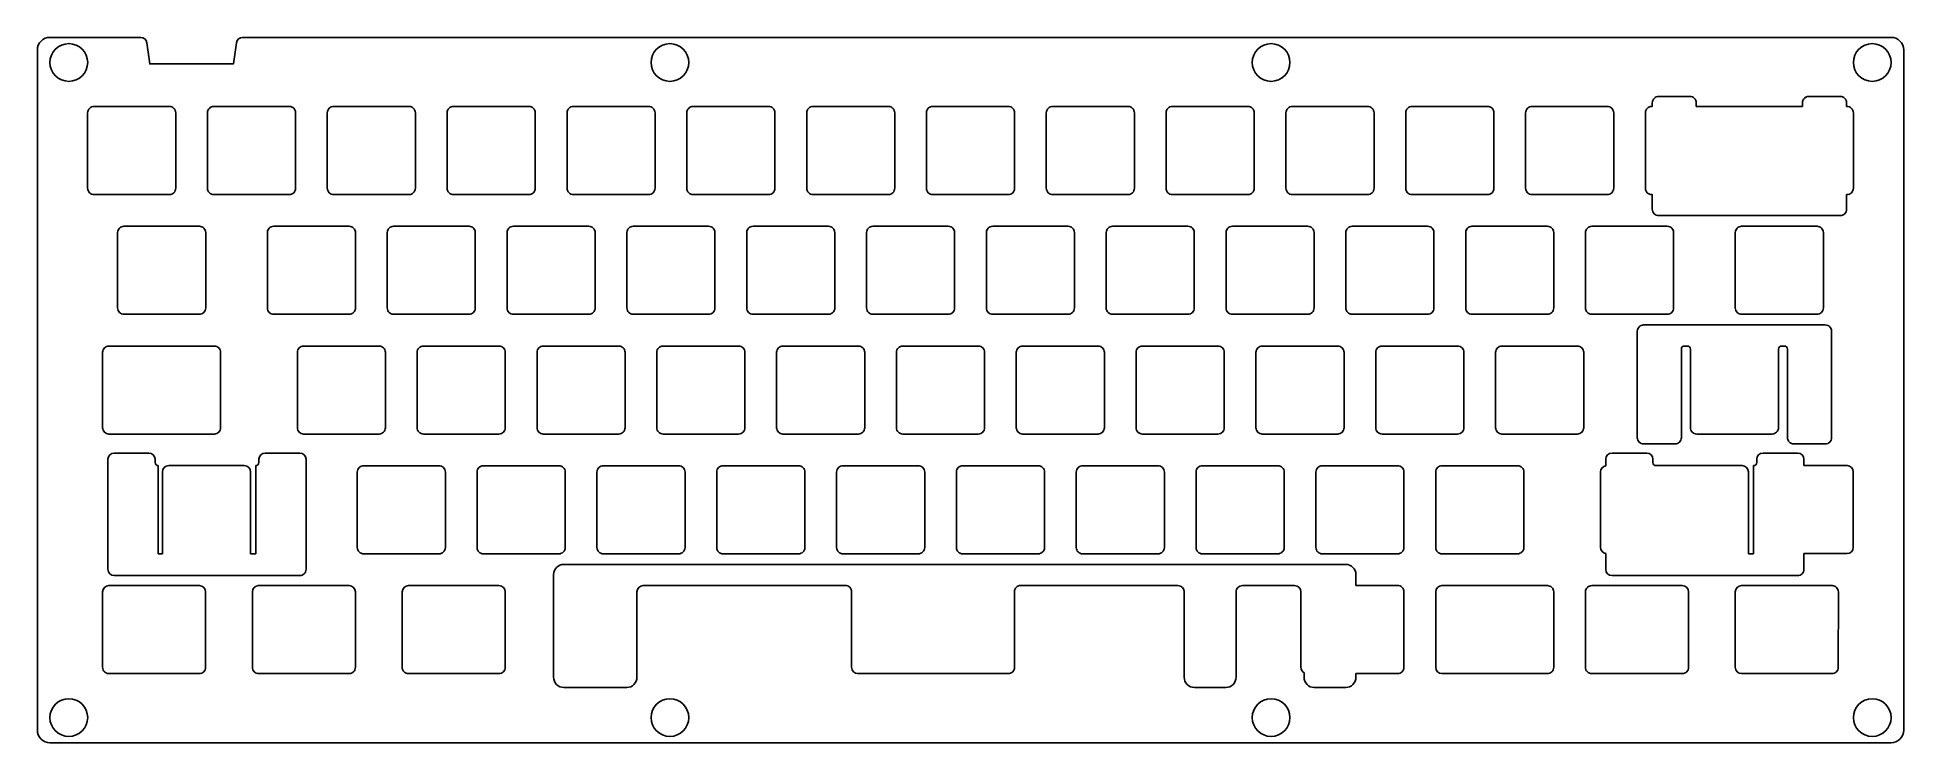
# Model space of a CAD drawing. Header units: millimetres. Extents: x -45 to 251, y 1 to 113.
import ezdxf

# ---------------------------------------------------------------- set-up
doc = ezdxf.new("R2010")
doc.units = ezdxf.units.MM
doc.layers.get('0').update_dxf_attribs({"linetype": 'CONTINUOUS'})

msp = doc.modelspace()

# ---------------------------------------------------------------- linework, layer by layer
for p, q in [((-34.25, 28.85), (-34.25, 46.35)), ((-34.25, 46.35), (-34.25, 46.35)), ((-33.25, 47.35), (-33.25, 47.35)), ((-33.25, 47.35), (-27.75, 47.35)), ((-27.75, 47.35), (-27.75, 47.35)), ((-26.75, 46.35), (-26.75, 46.35)), ((-26.75, 46.35), (-26.75, 45.85)), ((-26.75, 45.85), (-26.75, 45.85)), ((-26.25, 45.35), (-26.25, 31.34)), ((-24.58, 45.35), (-12.57, 45.34)), ((-10.75, 45.35), (-10.75, 31.34)), ((-10.25, 45.85), (-10.25, 46.35)), ((-10.25, 46.35), (-10.25, 46.35)), ((-10.25, 45.85), (-10.25, 45.85)), ((-9.25, 47.35), (-9.25, 47.35)), ((-9.25, 47.35), (-3.75, 47.35)), ((-3.75, 47.35), (-3.75, 47.35)), ((-2.75, 46.35), (-2.75, 46.35)), ((-2.75, 46.35), (-2.75, 28.85)), ((203.87, 45.33), (203.87, 46.35)), ((203.87, 46.35), (203.87, 46.35)), ((204.87, 47.35), (204.87, 47.35)), ((204.87, 47.35), (210.37, 47.35)), ((210.37, 47.35), (210.37, 47.35)), ((211.37, 46.35), (211.37, 46.35)), ((211.37, 46.35), (211.37, 45.85)), ((211.37, 45.85), (211.37, 45.85)), ((211.87, 45.35), (211.87, 45.35)), ((225.55, 45.34), (211.87, 45.35)), ((227.37, 45.35), (227.37, 31.34)), ((227.87, 45.85), (227.87, 46.35)), ((227.87, 46.35), (227.87, 46.35)), ((227.87, 45.85), (227.87, 45.85)), ((228.87, 47.35), (228.87, 47.35)), ((228.87, 47.35), (234.37, 47.35)), ((234.37, 47.35), (234.37, 47.35)), ((235.37, 46.35), (235.37, 46.35)), ((235.37, 46.35), (235.37, 45.35)), ((235.37, 45.35), (242.22, 45.35)), ((-25.58, 31.34), (-25.58, 44.35)), ((-11.58, 44.34), (-11.58, 31.34)), ((203.03, 44.35), (203.03, 32.35)), ((226.55, 31.34), (226.55, 44.34)), ((243.22, 44.35), (243.22, 32.35)), ((-25.58, 31.34), (-26.25, 31.34)), ((-10.75, 31.34), (-11.58, 31.34)), ((203.87, 28.85), (203.87, 31.36)), ((227.37, 31.34), (226.55, 31.34)), ((235.37, 31.35), (242.22, 31.35)), ((235.37, 31.35), (235.37, 28.85)), ((-34.25, 28.85), (-34.25, 28.85)), ((-33.25, 27.85), (-33.25, 27.85)), ((-3.75, 27.85), (-33.25, 27.85)), ((-2.75, 28.85), (-2.75, 28.85)), ((203.87, 28.85), (203.87, 28.85)), ((204.87, 27.85), (204.87, 27.85)), ((234.37, 27.85), (204.87, 27.85)), ((235.37, 28.85), (235.37, 28.85)), ((12.53, 13.27), (12.53, 25.27)), ((13.52, 26.27), (27.91, 26.27)), ((28.91, 13.27), (28.91, 25.27)), ((13.53, 12.27), (27.91, 12.27)), ((28.91, 13.27), (28.91, 13.27))]:
    msp.add_line(p, q)
for points in [[(-43.47, 1.27), (249.22, 1.27, 0.414214), (251.23, 3.27), (251.23, 111.47, 0.414214), (249.22, 113.47), (-12.84, 113.47, 0.373387), (-13.83, 112.62), (-14.31, 109.25), (-27.59, 109.25), (-28.07, 112.62, 0.373387), (-29.06, 113.47), (-43.47, 113.47, 0.414214), (-45.47, 111.47), (-45.47, 3.27, 0.414214)], [(212.26, 85.12), (226.7, 85.12), (241.14, 85.12, 0.414214), (242.14, 86.12), (242.14, 88.47), (242.23, 88.47, 0.414214), (243.23, 89.47), (243.23, 101.47, 0.414214), (242.23, 102.47), (242.14, 102.47), (242.14, 103.06, 0.414214), (241.14, 104.06), (236.14, 104.06, 0.414214), (235.14, 103.06), (235.14, 102.47), (218.26, 102.47), (218.26, 103.06, 0.414214), (217.26, 104.06), (212.26, 104.06, 0.414214), (211.26, 103.06), (211.26, 102.47), (211.18, 102.47, 0.414214), (210.18, 101.47), (210.18, 89.47, 0.414214), (211.18, 88.47), (211.26, 88.47), (211.26, 86.12, 0.414214)], [(-37.48, 101.47, -0.414214), (-36.48, 102.47), (-24.47, 102.47, -0.414214), (-23.47, 101.47), (-23.47, 89.47, -0.414214), (-24.47, 88.47), (-36.48, 88.47, -0.414214), (-37.48, 89.47)], [(-4.42, 101.47), (-4.42, 89.47, -0.414214), (-5.43, 88.47), (-17.42, 88.47, -0.414214), (-18.42, 89.47), (-18.42, 101.47, -0.414214), (-17.42, 102.47), (-5.43, 102.47, -0.414214)], [(14.62, 101.47), (14.62, 89.47, -0.414214), (13.63, 88.47), (1.63, 88.47, -0.414214), (0.62, 89.47), (0.62, 101.47, -0.414214), (1.63, 102.47), (13.63, 102.47, -0.414214)], [(19.68, 89.47), (19.68, 101.47, -0.414214), (20.67, 102.47), (32.67, 102.47, -0.414214), (33.67, 101.47), (33.67, 89.47, -0.414214), (32.67, 88.47), (20.67, 88.47, -0.414214)], [(51.72, 88.47), (39.72, 88.47, -0.414214), (38.73, 89.47), (38.73, 101.47, -0.414214), (39.72, 102.47), (51.72, 102.47, -0.414214), (52.72, 101.47), (52.72, 89.47, -0.414214)], [(70.78, 88.47), (58.78, 88.47, -0.414214), (57.78, 89.47), (57.78, 101.47, -0.414214), (58.78, 102.47), (70.78, 102.47, -0.414214), (71.78, 101.47), (71.78, 89.47, -0.414214)], [(77.82, 102.47), (89.83, 102.47, -0.414214), (90.83, 101.47), (90.83, 89.47, -0.414214), (89.83, 88.47), (77.82, 88.47, -0.414214), (76.83, 89.47), (76.83, 101.47, -0.414214)], [(96.88, 88.47), (108.88, 88.47, 0.414214), (109.88, 89.47), (109.88, 101.47, 0.414214), (108.88, 102.47), (96.88, 102.47, 0.414214), (95.87, 101.47), (95.87, 89.47, 0.414214)], [(127.93, 88.47), (115.93, 88.47, -0.414214), (114.93, 89.47), (114.93, 101.47, -0.414214), (115.93, 102.47), (127.93, 102.47, -0.414214), (128.93, 101.47), (128.93, 89.47, -0.414214)], [(133.97, 89.47), (133.97, 101.47, -0.414214), (134.97, 102.47), (146.98, 102.47, -0.414214), (147.97, 101.47), (147.97, 89.47, -0.414214), (146.98, 88.47), (134.97, 88.47, -0.414214)], [(154.03, 88.47), (166.03, 88.47, 0.414214), (167.03, 89.47), (167.03, 101.47, 0.414214), (166.03, 102.47), (154.03, 102.47, 0.414214), (153.03, 101.47), (153.03, 89.47, 0.414214)], [(186.08, 89.47, -0.414214), (185.07, 88.47), (173.07, 88.47, -0.414214), (172.07, 89.47), (172.07, 101.47, -0.414214), (173.07, 102.47), (185.07, 102.47, -0.414214), (186.08, 101.47)], [(204.12, 88.47), (192.13, 88.47, -0.414214), (191.12, 89.47), (191.12, 101.47, -0.414214), (192.13, 102.47), (204.12, 102.47, -0.414214), (205.13, 101.47), (205.13, 89.47, -0.414214)], [(-32.71, 82.42, -0.414214), (-31.71, 83.42), (-19.71, 83.42, -0.414214), (-18.71, 82.42), (-18.71, 70.43, -0.414214), (-19.71, 69.42), (-31.71, 69.42, -0.414214), (-32.71, 70.43)], [(4.1, 69.42), (-7.9, 69.42, -0.414214), (-8.9, 70.43), (-8.9, 82.42, -0.414214), (-7.9, 83.42), (4.1, 83.42, -0.414214), (5.1, 82.42), (5.1, 70.43, -0.414214)], [(24.15, 82.42), (24.15, 70.43, -0.414214), (23.15, 69.42), (11.15, 69.42, -0.414214), (10.15, 70.43), (10.15, 82.42, -0.414214), (11.15, 83.42), (23.15, 83.42, -0.414214)], [(30.2, 69.42), (42.2, 69.42, 0.414214), (43.2, 70.43), (43.2, 82.42, 0.414214), (42.2, 83.42), (30.2, 83.42, 0.414214), (29.2, 82.42), (29.2, 70.43, 0.414214)], [(48.25, 70.43), (48.25, 82.42, -0.414214), (49.25, 83.42), (61.25, 83.42, -0.414214), (62.25, 82.42), (62.25, 70.43, -0.414214), (61.25, 69.42), (49.25, 69.42, -0.414214)], [(68.3, 83.42), (80.3, 83.42, -0.414214), (81.3, 82.42), (81.3, 70.43, -0.414214), (80.3, 69.42), (68.3, 69.42, -0.414214), (67.3, 70.43), (67.3, 82.42, -0.414214)], [(100.35, 82.42), (100.35, 70.43, -0.414214), (99.35, 69.42), (87.35, 69.42, -0.414214), (86.35, 70.43), (86.35, 82.42, -0.414214), (87.35, 83.42), (99.35, 83.42, -0.414214)], [(105.4, 82.42), (105.4, 70.43, 0.414214), (106.4, 69.42), (118.4, 69.42, 0.414214), (119.4, 70.43), (119.4, 82.42, 0.414214), (118.4, 83.42), (106.4, 83.42, 0.414214)], [(124.45, 70.43), (124.45, 82.42, -0.414214), (125.45, 83.42), (137.45, 83.42, -0.414214), (138.45, 82.42), (138.45, 70.43, -0.414214), (137.45, 69.42), (125.45, 69.42, -0.414214)], [(157.5, 82.42), (157.5, 70.43, -0.414214), (156.5, 69.42), (144.5, 69.42, -0.414214), (143.5, 70.43), (143.5, 82.42, -0.414214), (144.5, 83.42), (156.5, 83.42, -0.414214)], [(176.55, 82.42), (176.55, 70.43, -0.414214), (175.55, 69.42), (163.55, 69.42, -0.414214), (162.55, 70.43), (162.55, 82.42, -0.414214), (163.55, 83.42), (175.55, 83.42, -0.414214)], [(195.6, 82.42), (195.6, 70.43, -0.414214), (194.6, 69.42), (182.6, 69.42, -0.414214), (181.6, 70.43), (181.6, 82.42, -0.414214), (182.6, 83.42), (194.6, 83.42, -0.414214)], [(213.65, 83.42), (201.65, 83.42, 0.414214), (200.65, 82.42), (200.65, 70.43, 0.414214), (201.65, 69.42), (213.65, 69.42, 0.414214), (214.65, 70.43), (214.65, 82.42, 0.414214)], [(238.46, 82.42), (238.46, 70.43, -0.414214), (237.46, 69.42), (225.46, 69.42, -0.414214), (224.46, 70.43), (224.46, 82.42, -0.414214), (225.46, 83.42), (237.46, 83.42, -0.414214)], [(218.32, 50.37, -0.414214), (217.32, 51.37), (217.32, 63.87, 0.414214), (216.82, 64.37), (216.38, 64.37, 0.414214), (215.88, 63.87), (215.88, 49.79, -0.414214), (214.88, 48.79), (209.88, 48.79, -0.414214), (208.88, 49.79), (208.88, 66.73, -0.414214), (209.88, 67.73), (238.76, 67.73, -0.414214), (239.76, 66.73), (239.76, 49.79, -0.414214), (238.76, 48.79), (233.76, 48.79, -0.414214), (232.76, 49.79), (232.76, 63.87, 0.414214), (232.26, 64.37), (231.82, 64.37, 0.414214), (231.32, 63.87), (231.32, 51.37, -0.414214), (230.32, 50.37)], [(-35.09, 63.37), (-35.09, 51.37, 0.414214), (-34.09, 50.37), (-17.33, 50.37, 0.414214), (-16.33, 51.37), (-16.33, 63.37, 0.414214), (-17.33, 64.37), (-34.09, 64.37, 0.414214)], [(9.86, 63.37), (9.86, 51.37, -0.414214), (8.86, 50.37), (-3.14, 50.37, -0.414214), (-4.14, 51.37), (-4.14, 63.37, -0.414214), (-3.14, 64.37), (8.86, 64.37, -0.414214)], [(14.91, 51.37), (14.91, 63.37, -0.414214), (15.91, 64.37), (27.91, 64.37, -0.414214), (28.91, 63.37), (28.91, 51.37, -0.414214), (27.91, 50.37), (15.91, 50.37, -0.414214)], [(46.96, 50.37), (34.96, 50.37, -0.414214), (33.96, 51.37), (33.96, 63.37, -0.414214), (34.96, 64.37), (46.96, 64.37, -0.414214), (47.96, 63.37), (47.96, 51.37, -0.414214)], [(54.01, 50.37), (66.01, 50.37, 0.414214), (67.01, 51.37), (67.01, 63.37, 0.414214), (66.01, 64.37), (54.01, 64.37, 0.414214), (53.01, 63.37), (53.01, 51.37, 0.414214)], [(85.06, 50.37), (73.06, 50.37, -0.414214), (72.06, 51.37), (72.06, 63.37, -0.414214), (73.06, 64.37), (85.06, 64.37, -0.414214), (86.06, 63.37), (86.06, 51.37, -0.414214)], [(92.11, 64.37), (104.11, 64.37, -0.414214), (105.11, 63.37), (105.11, 51.37, -0.414214), (104.11, 50.37), (92.11, 50.37, -0.414214), (91.11, 51.37), (91.11, 63.37, -0.414214)], [(123.16, 50.37), (111.16, 50.37, -0.414214), (110.16, 51.37), (110.16, 63.37, -0.414214), (111.16, 64.37), (123.16, 64.37, -0.414214), (124.16, 63.37), (124.16, 51.37, -0.414214)], [(130.21, 64.37, 0.414214), (129.21, 63.37), (129.21, 51.37, 0.414214), (130.21, 50.37), (142.21, 50.37, 0.414214), (143.21, 51.37), (143.21, 63.37, 0.414214), (142.21, 64.37)], [(161.26, 50.37), (149.26, 50.37, -0.414214), (148.26, 51.37), (148.26, 63.37, -0.414214), (149.26, 64.37), (161.26, 64.37, -0.414214), (162.26, 63.37), (162.26, 51.37, -0.414214)], [(168.31, 50.37), (180.31, 50.37, 0.414214), (181.31, 51.37), (181.31, 63.37, 0.414214), (180.31, 64.37), (168.31, 64.37, 0.414214), (167.31, 63.37), (167.31, 51.37, 0.414214)], [(200.36, 51.37, -0.414214), (199.36, 50.37), (187.36, 50.37, -0.414214), (186.36, 51.37), (186.36, 63.37, -0.414214), (187.36, 64.37), (199.36, 64.37, -0.414214), (200.36, 63.37)], [(18.39, 31.32), (6.39, 31.32, -0.414214), (5.39, 32.32), (5.39, 44.33, -0.414214), (6.39, 45.32), (18.39, 45.32, -0.414214), (19.39, 44.33), (19.39, 32.32, -0.414214)], [(38.44, 44.33), (38.44, 32.32, -0.414214), (37.44, 31.32), (25.44, 31.32, -0.414214), (24.44, 32.32), (24.44, 44.33, -0.414214), (25.44, 45.32), (37.44, 45.32, -0.414214)], [(43.49, 44.33), (43.49, 32.32, 0.414214), (44.49, 31.32), (56.49, 31.32, 0.414214), (57.49, 32.32), (57.49, 44.33, 0.414214), (56.49, 45.32), (44.49, 45.32, 0.414214)], [(76.54, 44.33), (76.54, 32.32, -0.414214), (75.54, 31.32), (63.54, 31.32, -0.414214), (62.54, 32.32), (62.54, 44.33, -0.414214), (63.54, 45.32), (75.54, 45.32, -0.414214)], [(81.59, 32.32), (81.59, 44.33, -0.414214), (82.59, 45.32), (94.59, 45.32, -0.414214), (95.59, 44.33), (95.59, 32.32, -0.414214), (94.59, 31.32), (82.59, 31.32, -0.414214)], [(113.64, 31.32), (101.64, 31.32, -0.414214), (100.64, 32.32), (100.64, 44.33, -0.414214), (101.64, 45.32), (113.64, 45.32, -0.414214), (114.64, 44.33), (114.64, 32.32, -0.414214)], [(120.69, 31.32), (132.69, 31.32, 0.414214), (133.69, 32.32), (133.69, 44.33, 0.414214), (132.69, 45.32), (120.69, 45.32, 0.414214), (119.69, 44.33), (119.69, 32.32, 0.414214)], [(152.74, 32.32, -0.414214), (151.74, 31.32), (139.74, 31.32, -0.414214), (138.74, 32.32), (138.74, 44.33, -0.414214), (139.74, 45.32), (151.74, 45.32, -0.414214), (152.74, 44.33)], [(158.79, 31.32), (170.79, 31.32, 0.414214), (171.79, 32.32), (171.79, 44.33, 0.414214), (170.79, 45.32), (158.79, 45.32, 0.414214), (157.79, 44.33), (157.79, 32.32, 0.414214)], [(176.84, 32.32, 0.414214), (177.84, 31.32), (189.84, 31.32, 0.414214), (190.84, 32.32), (190.84, 44.33, 0.414214), (189.84, 45.32), (177.84, 45.32, 0.414214), (176.84, 44.33)], [(38.23, 29.64, 0.414214), (36.6, 28.02), (36.6, 11.68, 0.414214), (38.23, 10.05), (48.23, 10.05, 0.414214), (49.85, 11.68), (49.85, 25.26, -0.414073), (50.85, 26.26), (82.97, 26.28, -0.414433), (83.97, 25.28), (83.96, 13.28, 0.414213), (84.96, 12.27), (108.87, 12.27, 0.414216), (109.87, 13.28), (109.87, 25.28, -0.414318), (110.87, 26.28), (135.85, 26.27, -0.414109), (136.85, 25.27), (136.85, 11.68, 0.414214), (138.47, 10.05), (143.47, 10.05, 0.414214), (145.1, 11.68), (145.1, 25.26, -0.414319), (146.1, 26.26), (154.4, 26.26, -0.414109), (155.4, 25.26), (155.4, 13.28, 0.265402), (155.9, 12.41), (155.9, 11.68, 0.414214), (157.52, 10.05), (162.52, 10.05, 0.414214), (164.15, 11.68), (164.15, 12.27), (170.78, 12.27, 0.414214), (171.79, 13.28), (171.79, 25.27, 0.414221), (170.78, 26.28), (164.15, 26.28), (164.15, 28.02, 0.414214), (162.52, 29.64)], [(-19.72, 12.27, 0.414216), (-18.72, 13.27), (-18.72, 25.27, 0.414211), (-19.72, 26.27), (-34.1, 26.27, 0.414213), (-35.1, 25.27), (-35.1, 13.27), (-35.1, 13.27, 0.414216), (-34.1, 12.27)], [(-11.29, 13.27), (-11.29, 13.27, 0.414216), (-10.28, 12.27), (4.09, 12.27, 0.414216), (5.1, 13.27), (5.1, 25.27, 0.414211), (4.09, 26.27), (-10.29, 26.27, 0.414213), (-11.29, 25.27)], [(194.59, 12.27, 0.414216), (195.6, 13.27), (195.6, 25.27, 0.414216), (194.59, 26.27), (177.83, 26.27, 0.413186), (176.83, 25.27), (176.83, 13.27), (176.83, 13.27, 0.412177), (177.83, 12.27)], [(201.65, 12.27, -0.414214), (200.64, 13.27), (200.64, 25.27, -0.414214), (201.65, 26.27), (216.02, 26.27, -0.414213), (217.02, 25.27), (217.02, 13.27, -0.414214), (216.02, 12.27)], [(224.46, 13.27), (224.46, 25.27, -0.413186), (225.46, 26.27), (239.84, 26.27, -0.415252), (240.84, 25.27), (240.83, 13.27, -0.415255), (239.83, 12.27), (225.46, 12.27, -0.413184)]]:
    msp.add_lwpolyline(points, format="xyb", close=True)
for centre in [(-40.47, 109.47), (55.09, 109.47), (150.66, 109.47), (246.23, 109.47), (-40.47, 5.27), (55.09, 5.27), (150.66, 5.27), (246.23, 5.27)]:
    msp.add_circle(centre, 3)
for centre, radius, start, end in [((-33.25, 46.35), 1, 90, 180), ((-27.75, 46.35), 1, 0, 90), ((-26.25, 45.85), 0.5, 180, 270), ((-10.75, 45.85), 0.5, -90, 0), ((-9.25, 46.35), 1, 90, 180), ((-3.75, 46.35), 1, 0, 90), ((204.03, 44.35), 1, 98.8311, 180), ((204.87, 46.35), 1, 90, 180), ((210.37, 46.35), 1, 0, 90), ((211.87, 45.85), 0.5, 180, 270), ((227.37, 45.85), 0.5, -90, 0), ((228.87, 46.35), 1, 90, 180), ((234.37, 46.35), 1, 0, 90), ((242.22, 44.35), 1, 0, 90), ((204.03, 32.35), 1, 180, 261.1689), ((242.22, 32.35), 1, -90, 0), ((-33.25, 28.85), 1, 180, 270), ((-3.75, 28.85), 1, -90, 0.0004), ((204.87, 28.85), 1, 180, 270), ((234.37, 28.85), 1, -90, 0.0004)]:
    msp.add_arc(centre, radius, start, end)
at = {"extrusion": (0, 0, -1)}
for centre, start, end in [((-13.53, 25.27), 0, 89.6582), ((-27.91, 25.27), 90.0001, 179.9996), ((-13.53, 13.27), -89.9999, 0.0005), ((-27.91, 13.27), 179.9995, 269.9999)]:
    msp.add_arc(centre, 1, start, end, dxfattribs=at)
for points in [[(-24.58, 45.35), (-25.13, 45.35), (-25.58, 44.9), (-25.58, 44.35)], [(-11.58, 44.34), (-11.58, 44.9), (-12.02, 45.34), (-12.57, 45.34)], [(226.55, 44.34), (226.55, 44.9), (226.1, 45.34), (225.55, 45.34)]]:
    msp.add_open_spline(points, degree=3)

doc.saveas('drawing.dxf')
